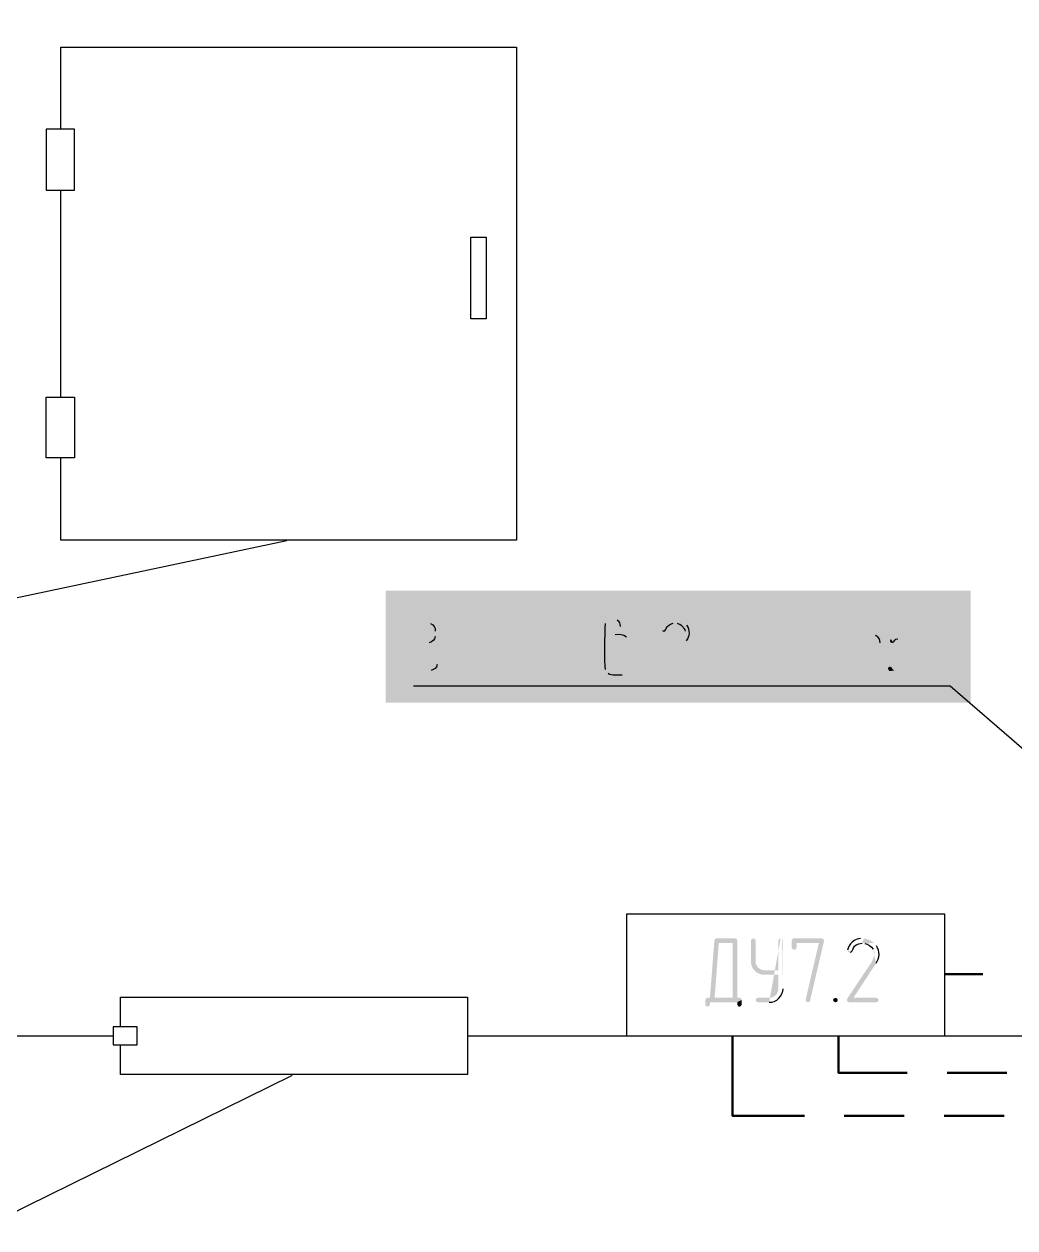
# Model space of a CAD drawing. Header units: millimetres. Extents: x -211 to 10565, y -2293 to 2244.
# Drawn here: x 4564.2 to 4626.2, y -591.2 to -515.9 of the extents above; entities that cross this region are included whole.
import ezdxf

# ---------------------------------------------------------------- set-up
doc = ezdxf.new("R2010")
doc.units = ezdxf.units.MM
doc.layers.add('PDF _Геометрия', color=7, linetype='Continuous')
doc.layers.add('PDF _Сплошная заливка', color=7, linetype='Continuous')

msp = doc.modelspace()

# ---------------------------------------------------------------- hatches: boundary and pattern name
at = {"layer": 'PDF _Сплошная заливка', "transparency": 33554559}
for points in [[(4589.43, -553.129), (4588.668, -553.129), (4588.584, -553.171), (4588.562, -553.256), (4588.562, -556.514), (4588.605, -556.599), (4588.689, -556.62), (4589.642, -556.62), (4589.726, -556.599), (4589.811, -556.578), (4589.895, -556.514), (4589.98, -556.472), (4590.065, -556.387), (4588.816, -556.366), (4588.816, -554.885), (4589.557, -554.885), (4590.065, -554.821), (4589.98, -554.758), (4589.895, -554.716), (4589.917, -554.694), (4588.816, -554.631), (4588.816, -553.383), (4589.43, -553.383), (4589.959, -553.361), (4589.895, -553.298), (4589.811, -553.234), (4589.726, -553.192), (4589.62, -553.15), (4589.536, -553.15)], [(4598.021, -553.129), (4597.132, -553.129), (4597.048, -553.171), (4597.027, -553.256), (4597.048, -553.34), (4597.153, -553.383), (4598.021, -553.383), (4598.106, -553.404), (4598.19, -553.446), (4598.254, -553.531), (4598.275, -553.636), (4598.275, -554.123), (4597.513, -554.123), (4597.429, -554.144), (4597.323, -554.165), (4597.238, -554.208), (4597.175, -554.271), (4597.111, -554.356), (4598.275, -554.377), (4598.275, -556.112), (4598.254, -556.218), (4598.19, -556.303), (4598.106, -556.345), (4598.021, -556.366), (4597.513, -556.366), (4597.111, -556.387), (4597.175, -556.472), (4597.238, -556.535), (4597.323, -556.578), (4597.429, -556.62), (4598.127, -556.62), (4598.211, -556.578), (4598.296, -556.535), (4598.381, -556.472), (4598.423, -556.408), (4598.487, -556.324), (4598.508, -556.218), (4598.508, -553.531), (4598.487, -553.446), (4598.444, -553.361), (4598.296, -553.213), (4598.211, -553.171), (4598.106, -553.15)], [(4612.791, -553.129), (4611.902, -553.129), (4611.818, -553.171), (4611.796, -553.256), (4611.818, -553.34), (4611.923, -553.383), (4612.791, -553.383), (4612.876, -553.404), (4612.96, -553.446), (4613.024, -553.531), (4613.045, -553.636), (4613.045, -554.123), (4612.283, -554.123), (4612.199, -554.144), (4612.093, -554.165), (4612.008, -554.208), (4611.945, -554.271), (4611.881, -554.356), (4613.045, -554.377), (4613.045, -556.112), (4613.024, -556.218), (4612.96, -556.303), (4612.876, -556.345), (4612.791, -556.366), (4612.283, -556.366), (4611.881, -556.387), (4611.945, -556.472), (4612.008, -556.535), (4612.093, -556.578), (4612.199, -556.62), (4612.897, -556.62), (4612.981, -556.578), (4613.066, -556.535), (4613.151, -556.472), (4613.193, -556.408), (4613.257, -556.324), (4613.278, -556.218), (4613.278, -553.531), (4613.257, -553.446), (4613.214, -553.361), (4613.066, -553.213), (4612.981, -553.171), (4612.876, -553.15)], [(4621.107, -553.129), (4620.218, -553.129), (4620.134, -553.171), (4620.113, -553.256), (4620.134, -553.34), (4620.24, -553.383), (4621.107, -553.383), (4621.192, -553.404), (4621.276, -553.446), (4621.34, -553.531), (4621.361, -553.636), (4621.361, -554.123), (4620.599, -554.123), (4620.515, -554.144), (4620.409, -554.165), (4620.324, -554.208), (4620.261, -554.271), (4620.197, -554.356), (4621.361, -554.377), (4621.361, -556.112), (4621.34, -556.218), (4621.276, -556.303), (4621.192, -556.345), (4621.107, -556.366), (4620.599, -556.366), (4620.197, -556.387), (4620.261, -556.472), (4620.324, -556.535), (4620.409, -556.578), (4620.515, -556.62), (4621.213, -556.62), (4621.298, -556.578), (4621.382, -556.535), (4621.467, -556.472), (4621.509, -556.408), (4621.573, -556.324), (4621.594, -556.218), (4621.594, -553.531), (4621.573, -553.446), (4621.53, -553.361), (4621.382, -553.213), (4621.298, -553.171), (4621.192, -553.15)], [(4590.932, -554.123), (4590.848, -554.165), (4590.805, -554.25), (4590.805, -556.514), (4590.848, -556.599), (4590.932, -556.62), (4591.652, -556.62), (4591.736, -556.578), (4591.821, -556.535), (4591.906, -556.472), (4591.969, -556.408), (4591.059, -556.366), (4591.059, -555.499), (4591.546, -555.499), (4591.969, -555.477), (4591.906, -555.393), (4591.821, -555.329), (4591.736, -555.287), (4591.652, -555.266), (4591.546, -555.245), (4591.059, -555.245), (4591.059, -554.25), (4591.017, -554.165)], [(4592.414, -554.123), (4592.329, -554.165), (4592.287, -554.25), (4592.287, -556.514), (4592.329, -556.599), (4592.414, -556.62), (4592.498, -556.599), (4592.519, -556.578), (4592.541, -556.493), (4592.541, -554.25), (4592.498, -554.165)], [(4593.154, -554.123), (4593.048, -554.165), (4593.027, -554.25), (4593.027, -554.314), (4593.62, -555.372), (4593.768, -555.626), (4594.276, -556.557), (4594.297, -556.578), (4594.381, -556.62), (4594.487, -556.578), (4594.508, -556.493), (4594.508, -556.43), (4593.916, -555.372), (4593.768, -555.118), (4593.26, -554.187), (4593.239, -554.165)], [(4594.381, -554.123), (4594.318, -554.144), (4594.276, -554.187), (4593.768, -555.118), (4593.916, -555.372), (4594.508, -554.314), (4594.508, -554.25), (4594.487, -554.165)], [(4595.122, -554.356), (4595.037, -554.525), (4595.037, -556.218), (4595.059, -556.303), (4595.122, -556.408), (4595.524, -556.366), (4595.439, -556.345), (4595.355, -556.303), (4595.291, -556.218), (4595.291, -554.525), (4595.355, -554.462), (4595.439, -554.398), (4595.524, -554.377), (4596.032, -554.377)], [(4596.032, -554.123), (4595.524, -554.123), (4595.418, -554.144), (4595.334, -554.165), (4595.249, -554.208), (4595.164, -554.292), (4595.122, -554.356), (4596.032, -554.377), (4596.117, -554.398), (4596.201, -554.462), (4596.265, -554.525), (4596.286, -554.631), (4596.286, -556.112), (4596.265, -556.218), (4596.201, -556.303), (4596.117, -556.345), (4596.032, -556.366), (4595.524, -556.366), (4595.122, -556.408), (4595.249, -556.535), (4595.334, -556.578), (4595.418, -556.62), (4596.117, -556.62), (4596.222, -556.578), (4596.307, -556.535), (4596.392, -556.472), (4596.434, -556.408), (4596.498, -556.324), (4596.519, -556.218), (4596.519, -554.525), (4596.498, -554.441), (4596.455, -554.356), (4596.392, -554.271), (4596.307, -554.208), (4596.222, -554.165), (4596.138, -554.144)], [(4597.111, -554.356), (4597.027, -554.525), (4597.027, -556.218), (4597.048, -556.303), (4597.111, -556.387), (4597.513, -556.366), (4597.429, -556.345), (4597.344, -556.303), (4597.28, -556.218), (4597.28, -554.525), (4597.344, -554.462), (4597.429, -554.398), (4597.513, -554.377), (4598.275, -554.377)], [(4608.792, -554.123), (4607.903, -554.123), (4607.818, -554.165), (4607.797, -554.25), (4607.797, -556.493), (4607.839, -556.599), (4607.924, -556.62), (4608.009, -556.599), (4608.009, -556.578), (4608.051, -556.493), (4608.051, -554.377), (4608.792, -554.377), (4609.215, -554.356), (4609.151, -554.271), (4609.067, -554.208), (4608.982, -554.165), (4608.898, -554.144)], [(4609.215, -554.356), (4608.792, -554.377), (4608.876, -554.398), (4608.961, -554.462), (4609.024, -554.525), (4609.046, -554.631), (4609.046, -556.493), (4609.067, -556.599), (4609.151, -556.62), (4609.257, -556.599), (4609.257, -556.578), (4609.278, -556.493), (4609.278, -554.525), (4609.257, -554.441)], [(4609.892, -554.356), (4609.807, -554.525), (4609.807, -556.218), (4609.829, -556.303), (4609.892, -556.408), (4610.294, -556.366), (4610.209, -556.345), (4610.125, -556.303), (4610.061, -556.218), (4610.061, -554.525), (4610.125, -554.462), (4610.209, -554.398), (4610.294, -554.377), (4610.802, -554.377)], [(4610.802, -554.123), (4610.294, -554.123), (4610.188, -554.144), (4610.104, -554.165), (4610.019, -554.208), (4609.934, -554.292), (4609.892, -554.356), (4610.802, -554.377), (4610.887, -554.398), (4610.971, -554.462), (4611.035, -554.525), (4611.056, -554.631), (4611.056, -556.112), (4611.035, -556.218), (4610.971, -556.303), (4610.887, -556.345), (4610.802, -556.366), (4610.294, -556.366), (4609.892, -556.408), (4610.019, -556.535), (4610.104, -556.578), (4610.188, -556.62), (4610.887, -556.62), (4610.992, -556.578), (4611.077, -556.535), (4611.162, -556.472), (4611.204, -556.408), (4611.267, -556.324), (4611.289, -556.218), (4611.289, -554.525), (4611.267, -554.441), (4611.225, -554.356), (4611.162, -554.271), (4611.077, -554.208), (4610.992, -554.165), (4610.908, -554.144)], [(4611.881, -554.356), (4611.796, -554.525), (4611.796, -556.218), (4611.818, -556.303), (4611.881, -556.387), (4612.283, -556.366), (4612.199, -556.345), (4612.114, -556.303), (4612.05, -556.218), (4612.05, -554.525), (4612.114, -554.462), (4612.199, -554.398), (4612.283, -554.377), (4613.045, -554.377)], [(4614.399, -554.123), (4613.891, -554.123), (4613.807, -554.187), (4613.786, -554.25), (4613.807, -554.335), (4613.807, -554.356), (4613.913, -554.377), (4614.272, -554.377), (4614.272, -556.514), (4614.315, -556.599), (4614.399, -556.62), (4615.373, -556.62), (4615.457, -556.578), (4615.542, -556.535), (4615.627, -556.472), (4615.69, -556.408), (4614.526, -556.366), (4614.526, -555.499), (4615.267, -555.499), (4615.69, -555.477), (4615.627, -555.393), (4615.563, -555.329), (4615.478, -555.287), (4615.373, -555.266), (4615.267, -555.245), (4614.526, -555.245), (4614.526, -554.229), (4614.484, -554.165)], [(4616.346, -554.356), (4616.261, -554.525), (4616.261, -556.218), (4616.283, -556.324), (4616.346, -556.408), (4616.473, -556.535), (4616.558, -556.578), (4616.663, -556.62), (4617.637, -556.62), (4617.721, -556.578), (4617.743, -556.493), (4617.7, -556.408), (4617.616, -556.366), (4616.748, -556.366), (4616.663, -556.345), (4616.579, -556.303), (4616.515, -556.218), (4616.515, -555.499), (4617.658, -555.499), (4617.721, -555.456), (4617.743, -555.372), (4616.515, -555.245), (4616.515, -554.525), (4616.579, -554.462), (4616.663, -554.398), (4616.748, -554.377), (4617.256, -554.377)], [(4619.097, -554.123), (4618.843, -554.123), (4618.737, -554.144), (4618.631, -554.165), (4618.462, -554.292), (4618.42, -554.377), (4619.097, -554.377), (4619.203, -554.398), (4619.287, -554.462), (4619.351, -554.546), (4619.372, -554.631), (4619.372, -555.012), (4619.351, -555.096), (4619.287, -555.181), (4619.266, -555.181), (4619.181, -555.223), (4619.097, -555.245), (4618.822, -555.245), (4618.758, -555.308), (4618.716, -555.372), (4618.758, -555.456), (4618.843, -555.499), (4619.097, -555.499), (4619.203, -555.52), (4619.287, -555.583), (4619.351, -555.647), (4619.372, -555.752), (4619.372, -556.133), (4619.351, -556.218), (4619.287, -556.303), (4619.266, -556.303), (4619.181, -556.345), (4619.097, -556.366), (4618.716, -556.366), (4618.314, -556.387), (4618.356, -556.472), (4618.441, -556.535), (4618.526, -556.578), (4618.61, -556.62), (4619.181, -556.62), (4619.287, -556.578), (4619.393, -556.535), (4619.457, -556.472), (4619.584, -556.303), (4619.605, -556.218), (4619.605, -555.626), (4619.52, -555.456), (4619.435, -555.372), (4619.457, -555.372), (4619.52, -555.287), (4619.562, -555.223), (4619.584, -555.202), (4619.605, -555.118), (4619.605, -554.525), (4619.584, -554.441), (4619.457, -554.271), (4619.372, -554.208), (4619.287, -554.165), (4619.181, -554.144)], [(4620.197, -554.356), (4620.113, -554.525), (4620.113, -556.218), (4620.134, -556.303), (4620.197, -556.387), (4620.599, -556.366), (4620.515, -556.345), (4620.43, -556.303), (4620.366, -556.218), (4620.366, -554.525), (4620.43, -554.462), (4620.515, -554.398), (4620.599, -554.377), (4621.361, -554.377)], [(4591.969, -555.477), (4591.546, -555.499), (4591.652, -555.52), (4591.715, -555.562), (4591.779, -555.647), (4591.8, -555.752), (4591.8, -556.112), (4591.779, -556.218), (4591.715, -556.303), (4591.652, -556.345), (4591.546, -556.366), (4591.059, -556.366), (4591.969, -556.408), (4592.011, -556.324), (4592.054, -556.112), (4592.054, -555.752), (4592.033, -555.647), (4592.011, -555.562)], [(4593.62, -555.372), (4593.027, -556.43), (4593.027, -556.493), (4593.048, -556.578), (4593.154, -556.62), (4593.218, -556.599), (4593.26, -556.557), (4593.768, -555.626)], [(4615.69, -555.477), (4615.267, -555.499), (4615.373, -555.52), (4615.457, -555.562), (4615.5, -555.647), (4615.521, -555.752), (4615.521, -556.112), (4615.5, -556.218), (4615.457, -556.303), (4615.373, -556.345), (4615.267, -556.366), (4614.526, -556.366), (4615.69, -556.408), (4615.732, -556.324), (4615.775, -556.112), (4615.775, -555.752), (4615.753, -555.647), (4615.732, -555.562)], [(4618.356, -556.112), (4618.272, -556.155), (4618.229, -556.239), (4618.25, -556.281), (4618.25, -556.303), (4618.314, -556.387), (4618.716, -556.366), (4618.652, -556.366), (4618.568, -556.324), (4618.526, -556.281), (4618.483, -556.197), (4618.441, -556.155)], [(4608.813, -573.252), (4608.517, -573.4), (4608.517, -576.828), (4606.93, -576.828), (4606.845, -576.871), (4606.803, -576.955), (4606.803, -577.251), (4606.866, -577.357), (4606.951, -577.378), (4607.057, -577.336), (4607.099, -577.251), (4607.099, -577.103), (4608.813, -577.103), (4609.088, -576.955), (4609.088, -576.934), (4609.046, -576.849), (4608.961, -576.828), (4608.813, -576.807)], [(4608.665, -573.104), (4607.522, -573.104), (4607.459, -573.125), (4607.416, -573.146), (4607.374, -573.252), (4607.099, -576.828), (4607.395, -576.828), (4607.649, -573.4), (4608.517, -573.4), (4608.813, -573.252), (4608.813, -573.231), (4608.771, -573.146)], [(4609.807, -573.104), (4609.702, -573.167), (4609.659, -573.252), (4609.659, -574.628), (4609.68, -574.712), (4609.723, -574.86), (4609.765, -574.966), (4609.829, -575.051), (4609.913, -575.135), (4610.527, -575.114), (4610.421, -575.093), (4610.315, -575.072), (4610.209, -575.008), (4610.125, -574.945), (4610.061, -574.86), (4609.998, -574.755), (4609.956, -574.649), (4609.956, -573.252), (4609.913, -573.146)], [(4614.082, -573.104), (4612.347, -573.104), (4612.262, -573.146), (4612.22, -573.252), (4612.22, -573.697), (4612.262, -573.781), (4612.368, -573.823), (4612.474, -573.781), (4612.516, -573.675), (4612.516, -573.4), (4613.913, -573.4), (4614.23, -573.294), (4614.23, -573.252), (4614.188, -573.146)], [(4614.23, -573.294), (4613.913, -573.4), (4613.087, -576.934), (4613.087, -576.976), (4613.13, -577.061), (4613.235, -577.103), (4613.32, -577.082), (4613.362, -576.998)], [(4609.088, -576.955), (4608.813, -577.103), (4608.813, -577.251), (4608.855, -577.357), (4608.961, -577.378), (4609.046, -577.336), (4609.088, -577.251)], [(4614.949, -576.828), (4615.055, -576.871), (4615.098, -576.955), (4615.055, -577.061), (4614.971, -577.103), (4614.949, -577.103), (4614.844, -577.061), (4614.801, -576.955), (4614.844, -576.871)]]:
    msp.add_hatch(color=256, dxfattribs=at).paths.add_polyline_path(points)
h = msp.add_hatch(color=256, dxfattribs=at)
h.paths.add_polyline_path([(4600.603, -553.34), (4600.539, -553.425)], flags=0)
h.paths.add_polyline_path([(4600.539, -556.303), (4600.603, -556.387), (4601.005, -556.366), (4600.92, -556.345), (4600.835, -556.303), (4600.772, -556.218), (4600.772, -554.525), (4600.835, -554.462), (4600.92, -554.398), (4601.005, -554.377), (4601.513, -554.377), (4601.936, -554.356), (4601.872, -554.271)], flags=0)
h.paths.add_polyline_path([(4601.174, -554.123), (4600.772, -554.123), (4600.772, -553.531), (4600.835, -553.446), (4600.92, -553.404), (4601.005, -553.383)], flags=0)
h = msp.add_hatch(color=256, dxfattribs=at)
h.paths.add_polyline_path([(4601.005, -553.129), (4600.941, -553.129), (4600.835, -553.171), (4600.751, -553.192), (4600.666, -553.256), (4600.645, -553.277), (4600.603, -553.34), (4601.005, -553.383), (4601.11, -553.404), (4601.195, -553.446), (4601.237, -553.531), (4601.259, -553.636), (4601.237, -553.721), (4601.195, -553.785), (4601.026, -553.954), (4600.772, -554.123), (4601.174, -554.123), (4601.28, -554.038), (4601.343, -553.996), (4601.386, -553.933), (4601.449, -553.869), (4601.491, -553.785), (4601.513, -553.721), (4601.513, -553.615)], flags=0)
h.paths.add_polyline_path([(4601.301, -553.213), (4601.216, -553.171), (4601.11, -553.15)], flags=0)
h = msp.add_hatch(color=256, dxfattribs=at)
h.paths.add_polyline_path([(4604.877, -553.129), (4604.792, -553.129), (4604.687, -553.15), (4604.602, -553.171), (4604.517, -553.213), (4604.433, -553.277), (4604.369, -553.319), (4604.242, -553.446), (4604.179, -553.531), (4604.136, -553.615), (4604.094, -553.721), (4604.094, -553.763), (4604.136, -553.848)], flags=0)
h.paths.add_polyline_path([(4604.792, -553.404), (4604.898, -553.383), (4605.512, -553.383), (4605.343, -553.256), (4605.173, -553.171), (4605.067, -553.15), (4604.983, -553.129)], flags=0)
h = msp.add_hatch(color=256, dxfattribs=at)
h.paths.add_polyline_path([(4589.959, -553.361), (4589.43, -553.383), (4589.536, -553.383), (4589.62, -553.425)], flags=0)
h.paths.add_polyline_path([(4589.917, -553.89), (4589.917, -554.229)], flags=0)
h.paths.add_polyline_path([(4589.536, -554.631), (4588.816, -554.631), (4589.917, -554.694), (4590.001, -554.61), (4590.065, -554.525), (4590.107, -554.462), (4590.128, -554.419), (4590.149, -554.335), (4590.171, -554.229), (4590.171, -553.721), (4590.128, -553.594), (4590.086, -553.509), (4590.022, -553.425)], flags=0)
h = msp.add_hatch(color=256, dxfattribs=at)
h.paths.add_polyline_path([(4605.512, -553.383), (4604.898, -553.383), (4604.941, -553.383), (4605.046, -553.404)], flags=0)
h.paths.add_polyline_path([(4605.554, -553.89), (4605.554, -554.081), (4605.533, -554.165), (4605.491, -554.271), (4605.427, -554.356), (4604.073, -556.43), (4604.052, -556.493), (4604.094, -556.578), (4604.179, -556.62), (4605.66, -556.62), (4605.745, -556.578), (4605.787, -556.493), (4605.745, -556.408), (4605.66, -556.366), (4604.412, -556.366), (4605.639, -554.504)], flags=0)
h.paths.add_polyline_path([(4605.66, -553.531), (4605.596, -553.446)], flags=0)
h = msp.add_hatch(color=256, dxfattribs=at)
h.paths.add_polyline_path([(4590.065, -554.821), (4589.557, -554.885), (4589.642, -554.885), (4589.726, -554.906), (4589.832, -554.97), (4589.959, -555.096), (4590.022, -555.181), (4590.044, -555.287), (4590.044, -555.985)], flags=0)
h.paths.add_polyline_path([(4589.663, -556.366), (4588.816, -556.366), (4590.065, -556.387), (4590.128, -556.324), (4590.192, -556.239), (4590.276, -556.07), (4590.297, -555.964), (4590.297, -555.266), (4590.276, -555.181), (4590.234, -555.075), (4590.192, -554.991), (4590.128, -554.906)], flags=0)
h = msp.add_hatch(color=256, dxfattribs=at)
h.paths.add_polyline_path([(4601.936, -554.356), (4601.513, -554.377), (4601.597, -554.398), (4601.682, -554.462), (4601.745, -554.525), (4601.766, -554.631), (4601.766, -556.112), (4601.745, -556.218), (4601.682, -556.303), (4601.597, -556.345), (4601.513, -556.366), (4601.005, -556.366), (4600.603, -556.387), (4600.666, -556.472), (4600.73, -556.535)], flags=0)
h.paths.add_polyline_path([(4601.618, -556.62), (4601.703, -556.578), (4601.788, -556.535), (4601.872, -556.472), (4601.915, -556.408), (4601.978, -556.324), (4601.999, -556.218), (4601.999, -554.525), (4601.978, -554.441)], flags=0)
h = msp.add_hatch(color=256, dxfattribs=at)
h.paths.add_polyline_path([(4617.256, -554.123), (4616.748, -554.123), (4616.642, -554.144), (4616.558, -554.165), (4616.473, -554.208), (4616.388, -554.292), (4616.346, -554.356), (4617.256, -554.377), (4617.341, -554.398), (4617.425, -554.462), (4617.489, -554.525), (4617.51, -554.631), (4617.51, -555.245), (4616.515, -555.245), (4617.743, -555.372), (4617.743, -554.631)], flags=0)
h.paths.add_polyline_path([(4617.446, -554.165), (4617.362, -554.144)], flags=0)
h = msp.add_hatch(color=256, dxfattribs=at)
h.paths.add_polyline_path([(4618.42, -554.377), (4618.377, -554.462), (4618.356, -554.525), (4618.399, -554.61), (4618.483, -554.631), (4618.547, -554.631), (4618.547, -554.61)], flags=0)
h.paths.add_polyline_path([(4618.843, -554.377), (4619.097, -554.377)], flags=0)
h = msp.add_hatch(color=256, dxfattribs=at)
h.paths.add_polyline_path([(4611.521, -573.104), (4611.416, -573.167), (4611.373, -573.252), (4611.373, -575.114), (4610.527, -575.114), (4609.913, -575.135), (4609.998, -575.22), (4610.104, -575.284), (4610.315, -575.368), (4610.421, -575.389), (4611.373, -575.389), (4611.373, -576.363), (4611.289, -576.574), (4611.204, -576.659), (4611.035, -576.786), (4610.929, -576.807), (4610.802, -576.828), (4610.082, -576.828), (4609.998, -576.871), (4609.956, -576.955), (4609.998, -577.061), (4610.104, -577.103), (4610.802, -577.103)], flags=0)
h.paths.add_polyline_path([(4611.67, -576.257), (4611.67, -573.252), (4611.627, -573.146)], flags=0)
h = msp.add_hatch(color=256, dxfattribs=at)
h.paths.add_polyline_path([(4617.341, -573.4), (4616.621, -573.4), (4616.685, -573.4), (4616.79, -573.421)], flags=0)
h.paths.add_polyline_path([(4617.298, -573.781), (4617.341, -573.866), (4617.383, -573.972), (4617.383, -574.183), (4617.341, -574.31), (4617.298, -574.395), (4617.256, -574.522), (4615.69, -576.871), (4615.669, -576.955), (4615.69, -577.061), (4615.796, -577.103), (4617.51, -577.103), (4617.616, -577.061), (4617.658, -576.955), (4617.594, -576.871), (4617.51, -576.828), (4616.071, -576.828), (4617.489, -574.67)], flags=0)
h.paths.add_polyline_path([(4617.51, -573.57), (4617.425, -573.485)], flags=0)
h = msp.add_hatch(color=256, dxfattribs=at)
h.paths.add_polyline_path([(4616.6, -573.104), (4616.515, -573.125)], flags=0)
h.paths.add_polyline_path([(4615.711, -573.845), (4615.753, -573.95), (4615.859, -573.972)], flags=0)
h.paths.add_polyline_path([(4616.621, -573.4), (4617.341, -573.4), (4617.341, -573.379), (4617.235, -573.316), (4617.15, -573.252), (4616.938, -573.167), (4616.833, -573.125), (4616.727, -573.125)], flags=0)

# ---------------------------------------------------------------- linework, layer by layer
at = {"layer": 'PDF _Геометрия', "lineweight": 25}
for points in [[(4569.772, -579.219), (4569.772, -579.77), (4571.274, -579.77), (4571.274, -579.219), (4571.274, -578.648), (4569.772, -578.648), (4569.772, -579.219), (4551.786, -579.219), (4551.786, -488.335), (4647.473, -488.335), (4647.473, -579.219), (4591.927, -579.219)], [(4566.492, -522.509), (4566.492, -517.367), (4594.995, -517.367), (4594.995, -548.198), (4566.492, -548.198), (4566.492, -543.056)], [(4566.492, -539.268), (4566.492, -526.318)], [(4580.627, -548.241), (4550.262, -554.673), (4497.594, -554.673)], [(4641.463, -574.056), (4622.123, -557.34), (4588.562, -557.34)], [(4601.893, -579.219), (4601.893, -571.58), (4621.763, -571.58), (4621.763, -579.219)], [(4570.237, -578.648), (4570.237, -576.786), (4591.927, -576.786), (4591.927, -581.632), (4570.237, -581.632), (4570.237, -579.77)], [(4580.923, -581.716), (4561.604, -591.217), (4533.164, -591.217)]]:
    msp.add_lwpolyline(points, dxfattribs=at)
for points in [[(4567.36, -526.318), (4567.36, -522.509), (4565.582, -522.509), (4565.582, -526.318)], [(4593.112, -529.26), (4593.112, -534.359), (4592.138, -534.359), (4592.138, -529.26)], [(4567.36, -539.268), (4567.36, -543.056), (4565.582, -543.056), (4565.582, -539.268)]]:
    msp.add_lwpolyline(points, close=True, dxfattribs=at)
at = {"layer": 'PDF _Геометрия', "color": 1, "lineweight": 50}
for points in [[(4624.175, -575.347), (4621.763, -575.347)], [(4608.517, -579.219), (4608.517, -584.213), (4613.003, -584.213)], [(4615.14, -579.219), (4615.14, -581.526), (4619.435, -581.526)], [(4621.932, -581.526), (4625.678, -581.526)], [(4615.5, -584.213), (4619.245, -584.213)], [(4621.742, -584.213), (4625.508, -584.213)]]:
    msp.add_lwpolyline(points, dxfattribs=at)
at = {"layer": 'PDF _Геометрия', "color": 1, "lineweight": 0}
for points in [[(4608.517, -579.219), (4608.517, -579.198)], [(4615.14, -579.219), (4615.14, -579.198)]]:
    msp.add_lwpolyline(points, dxfattribs=at)
at = {"layer": 'PDF _Геометрия', "lineweight": 25}
for points in [[(4601.513, -553.615), (4601.457, -553.337), (4601.502, -553.416), (4601.301, -553.213)], [(4589.62, -553.425), (4589.839, -553.527), (4589.935, -553.64), (4589.917, -553.89)], [(4600.539, -553.425), (4600.503, -554.085), (4600.481, -555.786), (4600.539, -556.303)], [(4604.136, -553.848), (4604.406, -554.048), (4604.266, -553.482), (4604.792, -553.404)], [(4605.046, -553.404), (4605.294, -553.455), (4605.47, -553.662), (4605.554, -553.89)], [(4605.639, -554.504), (4605.851, -554.173), (4605.878, -553.87), (4605.66, -553.531)], [(4589.917, -554.229), (4589.862, -554.48), (4589.745, -554.532), (4589.536, -554.631)], [(4601.872, -554.271), (4601.69, -554.098), (4601.403, -554.11), (4601.174, -554.123)], [(4617.743, -554.631), (4617.77, -554.431), (4617.634, -554.231), (4617.446, -554.165)], [(4618.547, -554.61), (4618.681, -554.508), (4618.609, -554.393), (4618.843, -554.377)], [(4590.044, -555.985), (4590.008, -556.22), (4589.848, -556.273), (4589.663, -556.366)], [(4600.73, -556.535), (4600.958, -556.694), (4601.347, -556.606), (4601.618, -556.62)], [(4616.515, -573.125), (4616.162, -573.098), (4615.739, -573.503), (4615.711, -573.845)], [(4615.859, -573.972), (4616.106, -573.95), (4615.946, -573.465), (4616.621, -573.4)], [(4616.79, -573.421), (4616.996, -573.476), (4617.198, -573.587), (4617.298, -573.781)], [(4617.489, -574.67), (4617.72, -574.323), (4617.748, -573.921), (4617.51, -573.57)], [(4610.802, -577.103), (4611.236, -577.158), (4611.693, -576.674), (4611.67, -576.257)]]:
    msp.add_open_spline(points, degree=3, dxfattribs=at)
at = {"layer": 'PDF _Сплошная заливка', "lineweight": 25, "transparency": 33554559}
for points in [[(4580.606, -548.219), (4580.754, -548.198), (4580.627, -548.262)], [(4580.902, -581.695), (4581.072, -581.632), (4580.923, -581.737)]]:
    msp.add_solid(points, dxfattribs=at)
at = {"layer": 'PDF _Сплошная заливка', "color": 7, "lineweight": 25, "true_color": 0xffffff, "transparency": 33554559}
for points in [[(4586.806, -551.372), (4586.806, -558.376), (4623.414, -551.372)], [(4586.806, -558.376), (4623.414, -551.372), (4623.414, -558.376)]]:
    msp.add_solid(points, dxfattribs=at)

doc.saveas('drawing.dxf')
